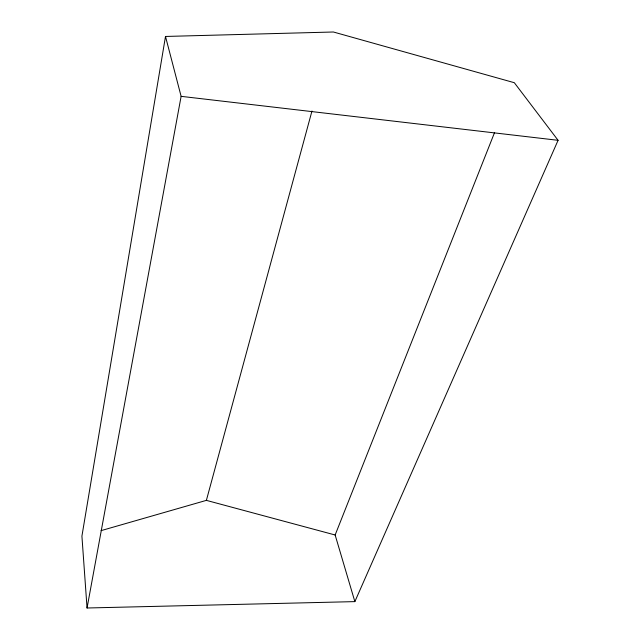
<?xml version="1.0" encoding="UTF-8"?>
<svg xmlns="http://www.w3.org/2000/svg" width="640" height="640" viewBox="0 0 640 640"><rect width="100%" height="100%" fill="white"/><g stroke="black" fill="none" stroke-linecap="round" stroke-linejoin="round"><path stroke-width="0.96" d="M165.496 36.456L81.92 536.136L87.048 608L354.864 601.616L558.08 140.312L514.312 82.704L333.4 32L165.496 36.456L181.12 96.344L87.048 608M101.072 530.632L206.384 500.368L311.968 111.024M354.864 601.616L335.144 534.992L494.456 132.824M181.12 96.344L558.08 140.312M206.384 500.368L335.144 534.992"/></g></svg>
